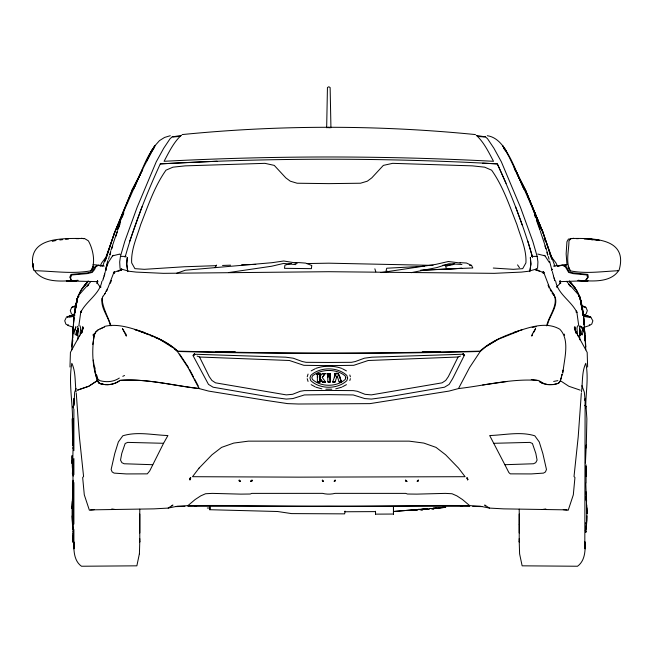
<?xml version="1.0" encoding="UTF-8"?>
<svg xmlns="http://www.w3.org/2000/svg" width="653" height="653" viewBox="0 0 653 653"><rect width="100%" height="100%" fill="white"/><g stroke="black" fill="none" stroke-linecap="round" stroke-linejoin="round"><path stroke-width="0.98" d="M72.924 472.739L73.144 493.733L73.193 492.852M73.046 487.644L73.046 480.257M73.046 474.592L73.046 459.892M74.181 542.276L73.046 542.276L73.046 538.676L73.054 541.459L73.56 539.884M73.046 418.54L73.046 445.836M73.046 540.594L73.046 542.276M73.046 540.847L73.046 532.848M73.887 482.559L73.887 524.081M73.887 474.674L73.887 458.569M73.887 405.244L73.887 400.289M73.887 547.247L73.887 529.534M73.887 405.513L74.679 392.2L76.058 388.462M139.775 509.193L139.775 541.9L139.775 538.619M139.775 532.979L139.775 514.058M209.768 509.715L209.768 505.7L209.776 509.715L277.541 511.503L291.581 513.601L344.686 513.862M519.225 509.193L519.225 541.9L519.225 538.619M519.225 541.737L519.6 553.858L522.139 565.825L577.538 566.241C584.247 561.384 585.308 552.601 585.112 544.871M585.121 542.023L585.121 547.247M586.076 472.739L586.076 466.422M587.635 367.027L587.178 352.391L576.109 332.197L574.338 327.708L575.881 333.014M72.173 456.52L72.801 469.923M73.054 528.048L73.054 532.342M73.046 448.513L73.226 445.705M73.887 548.3C74.164 554.936 75.699 562.184 81.47 566.241L136.861 565.825L139.407 553.679M551.867 269.64L551.875 268.856L551.614 270.293L551.867 269.64L552.193 269.95M585.121 548.3L585.121 548.806L584.827 541.966L585.121 548.463M73.144 482.257L73.144 485.457L73.193 483.212C72.516 498.549 71.275 513.976 72.883 529.289M72.189 455.631L72.157 463.516L72.132 460.504M73.054 541.459L73.046 533.044M585.953 531.093L585.782 531.787M92.808 344.449L94.212 335.103L92.995 335.275L93.363 334.083L94.212 335.103C91.649 350.775 92.057 368.88 98.987 383.229C105.966 385.841 114.104 384.968 120.079 380.389C146.533 378.43 172.89 385.637 199.116 388.568L208.617 391.09L267.15 400.558L287.655 403.619L298.356 404.011L369.949 403.627L448.986 391.09L458.488 388.568C484.714 385.629 511.07 378.43 537.525 380.389L531.297 379.524M586.876 515.935L586.263 527.085M325.61 382.021L322.59 382.013L320.223 378.952L319.913 373.802L316.876 374.283L316.852 373.761L319.962 373.745L319.766 382.111L320.052 378.495L322.745 381.923L325.61 382.021L322.264 377.532L325.08 373.638L322.264 377.532M585.806 349.877L583.684 317.546L584.149 324.974C583.398 309.612 581.594 292.609 569.612 281.549M326.663 127.768L327.447 87.551L328.786 86.759L330.132 87.551L330.94 127.768M328.084 377.189L328.035 374.006L327.177 374.071L327.186 373.614L330.14 373.581L330.287 381.948L327.83 381.972L327.708 374.096L330.14 373.581L327.186 373.614L327.708 374.096L327.765 377.222M139.407 553.858L139.775 541.737M72.157 508.687L73.144 484.306M322.353 480.837L322.394 479.963L323.431 481.571L322.353 480.837L323.243 480.886M78.091 328.704L77.462 335.234L78.123 328.32L77.519 326.28M76.776 333.014L76.646 334.899L76.776 333.014L76.099 334.36L77.683 333.577L78.042 330.01L76.785 331.806L77.013 330.402L78.025 330.287L78.123 328.32M586.076 447.958L586.206 445.028L586.092 446.897M74.099 543.827L73.887 548.806L73.887 542.023M586.304 445.338L586.876 418.802L586.108 407.627M537.55 268.465L537.925 261.943L537.15 256.4L532.815 241.39L520.465 207.287L501.341 161.781L493.88 148.19L487.538 138.738L485.31 136.779L477.531 136.453L476.266 135.4L484.208 136.706M585.749 406.623C585.806 392.29 588.794 377.328 585.79 363.272C581.594 372.137 582.868 382.585 581.431 392.102M72.989 333.397L73.34 327.496M72.377 473.768L72.801 466.854M77.731 339.821L78.05 334.85M335.732 374.006L334.793 373.549L334.769 373.998C339.372 369.827 341.87 383.629 338.164 373.598L334.793 373.549L334.769 373.998L335.732 374.006L332.63 381.923L335.201 381.899L337.062 375.614L339.087 381.85L341.527 381.817L339.633 377.124L341.527 381.817L339.087 381.85L341.372 381.695M581.325 393.326L578.207 436.849L574.02 476.543L574.942 477.506L573.31 494.852L568.224 510.213L563.286 509.658M72.703 500.296L72.826 498.435M72.654 341.772L72.785 339.797M73.185 333.846L73.454 329.879M74.458 315.015L77.299 299.588M73.226 522.237L73.054 529.012M73.136 328.369L73.928 317.554L73.454 324.974C74.205 309.612 76.009 292.609 87.992 281.549M71.748 346.882L73.226 327.733L71.797 349.877M73.381 329.381L73.063 333.356L73.495 328.426M72.801 335.789L72.483 338.744L72.834 337.568M586.125 529.289L586.876 520.531L586.721 504.924M583.039 314.893L590.745 317.162L592.883 320.794L591.757 324.068L588.875 325.749L584.378 327.186M76.719 333.283L77.038 330.247L76.719 333.283L77.691 333.838L77.005 335.511M344.833 513.185L345.045 511.087L344.906 511.764L375.499 511.609L375.532 514.14L393.49 514.042L393.481 510.556M463.075 353.738L464.218 355.567L464.658 355.436L463.075 353.738L464.218 355.567L452.668 378.585L449.117 384.405L444.505 387.205L390.633 396.485L371.328 399.089L364.766 398.575L353.216 394.934L328.802 394.632L304.388 394.934L292.838 398.575L286.275 399.089L266.971 396.485L213.107 387.205L208.487 384.405L192.945 355.436L194.529 353.738L193.386 355.567L194.578 354.236L285.728 357.183L293.213 358.195L302.339 361.55L306.077 362.317L328.802 362.456L351.526 362.317L355.265 361.55L364.39 358.195L371.875 357.183L463.026 354.236L464.218 355.567L462.757 354.391M585.782 407.954L585.953 406.076L586.19 406.419M239.104 480.804L239.202 479.931L240.443 481.547L239.104 480.804L240.271 480.877M80.164 333.854L80.645 328.247L80.074 325.823M133.555 189.256L141.097 172.123L123.001 213.115L118.389 225.579L117.679 225.473L114.748 232.476L102.668 266.269M554.397 295.197L549.581 287.679L543.957 272.978L535.762 269.216L528.448 271.273L521.478 272.089L494.231 273.338L328.802 271.705L163.372 273.338L136.126 272.089L129.163 271.273L121.842 269.216L114.659 272.146L114.544 273.068L113.655 272.978L108.023 287.679L105.68 291.801M579.513 328.704L580.142 335.234L579.758 326.835L580.068 325.888L580.272 327.055L580.084 326.28L581.741 326.9L583.047 331.153L582.345 334.924M529.983 270.693L530.889 264.016L530.35 257.462L530.881 264.016L529.836 271.64M78.833 325.978L80.735 312.354C86.188 301.033 99.68 294.217 101.901 281.312M173.396 136.706L181.338 135.4L180.073 136.453L172.294 136.779L170.066 138.738L163.732 148.207L156.263 161.781L137.138 207.287L124.788 241.39L120.454 256.4L119.679 261.943L120.054 268.473M562.576 372.145L562.878 370.129M562.486 372.308L562.772 370.422M562.902 373.051C563.947 359.648 570.404 340.164 559.801 329.21C545.353 320.835 528.138 327.904 513.625 332.483M117.605 225.914L118.462 224.967M189.966 479.865L190.268 477.906L190.839 477.743L189.966 479.865L189.517 479.408L190.268 477.906M102.031 298.348C102.554 307.955 108.096 316.713 110.953 325.831M560.013 282.569L560.274 280.945M619.044 270.35C628.619 237.594 592.597 238.263 571.114 238.484L568.967 240.794C568.951 250.474 565.425 262.269 570.281 270.832C586.043 274.056 602.588 271.379 618.595 270.709C610.139 283.116 591.659 281.141 578.378 280.341M81.829 332.516L82.792 326.696L81.56 332.989M74.377 313.93L77.283 298.372L75.813 305.93M74.393 313.889L75.748 306.061M405.423 480.828L405.578 479.963L407.064 481.579L405.423 480.828L406.688 480.918M585.415 463.124L586.19 446.383M557.523 286.422L557.409 287.034L556.544 287.051L560.625 282.888L559.882 283.386M77.846 296.78L74.499 313.636L77.846 296.78L78.719 296.65L78.474 295.507L91.053 281.353M72.818 459.532L73.046 447.468M566.551 281.345L579.129 295.507L578.885 296.65L579.758 296.78L583.105 313.636L579.758 296.78M334.589 377.197L335.348 374.087L334.222 377.222M105.729 268.856L105.99 270.293L105.729 268.856L107.769 260.629M561.115 377.973L560.641 379.809L562.176 374.104M105.868 269.575L107.321 263.918M417.332 480.877L417.161 481.547L418.5 480.804L418.402 479.931L417.332 480.877L418.5 480.804M561.376 376.993L562.102 374.185M96.889 283.5L97.64 280.651M334.36 480.886L334.173 481.571L335.25 480.837L335.209 479.963L334.36 480.886L335.25 480.837M108.545 259.241L109.296 256.458M109.794 254.605L110.798 250.891M109.892 255.347L110.675 252.523M536.17 269.901L536.513 268.709L535.893 270.211M102.66 280.741L103.468 277.958M104.007 276.097L105.362 271.444M125.082 257.233C134.126 225.195 146.419 194.129 160.279 163.887C272.53 157.642 385.09 157.675 497.341 163.87C511.177 194.129 523.477 225.195 532.53 257.233L527.861 241.128M81.723 333.022L83.266 327.716L81.494 332.197L70.426 352.391L69.977 367.027M349.828 380.511L350.383 378.667M307.22 376.83L308.053 374.079M74.556 331.153L75.862 326.9L74.556 331.153L75.258 334.924M120.062 254.482L119.842 254.05L112.594 255.845L108.422 262.269L105.419 269.95L105.737 269.64M103.321 278.766L104.807 274.056M111.777 248.76L112.691 245.961M115.744 236.606L117.279 231.929M105.304 260.767L114.602 232.492M105.019 261.257L114.34 233.154L132.257 189.999M111.043 249.968L117.262 231.252M118.862 227.252L119.834 224.452M117.507 229.236L123.703 211.441M129.743 241.145L142.125 206.511M117.573 230.313L120.544 222.004M122.201 217.384L123.858 212.764M320.052 378.495L319.856 379.009L322.59 382.013L325.039 381.932M546.651 325.831C548.708 316.37 557.393 306.575 554.789 296.821M34.405 270.366L34.715 270.709C53.301 271.101 72.328 274.195 90.677 270.832C96.301 263.518 92.775 248.23 88.326 240.794L84.441 238.484C62.435 238.418 25.198 236.394 33.687 269.991L32.911 263.502L33.687 269.991M547.402 325.17C549.418 314.975 561.858 302.217 552.152 292.846M110.333 283.271L111.459 280.464M114.332 233.227L132.347 189.525L140.803 173.233M138.003 179.077C142.876 168.376 146.615 156.671 154.173 147.488M81.209 310.893L80.654 312.199L81.609 311.889L80.735 312.354M134.249 187.566L141.921 170.409L154.9 145.782L159.471 140.632L164.548 137.448L170.302 135.71M121.45 270.064L121.842 269.216M78.825 296.413L77.878 296.707L80.874 290.438L88.179 281.182M74.671 305.996L71.74 307.4L70.287 310.542L71.414 313.815L73.275 315.121M66.19 317.652L64.729 320.794L65.855 324.068L68.728 325.749L73.234 327.186M77.878 296.707L78.482 295.434M100.187 266.024L101.697 262.89L105.876 257.339M163.56 443.289L167.919 435.527C153.022 435.086 137.318 431.306 122.805 435.804L118.364 441.926L114.765 453.517L111.141 469.458L112.145 471.939L114.095 473.107L126.331 473.931L147.292 473.858L149.717 470.911L163.56 443.289L127.702 442.391L125.18 443.469L121.776 453.411L120.519 460.104L121.866 462.667L124.135 463.761L152.753 464.707M460.487 356.073L458.071 357.011L448.342 376.642L445.721 380.43L442.089 382.838L371.337 394.885L364.994 394.306L357.33 391.278L353.322 390.625L328.802 390.437L304.282 390.625L300.274 391.278L292.609 394.306L286.267 394.885L215.514 382.838L211.882 380.43L209.262 376.642L199.532 357.011L197.116 356.073M151.496 150.77L146.394 161.479L151.969 150.712L149.145 155.471L154.9 145.782L151.496 150.77L154.9 145.782M142.672 169.445L131.963 190.554L140.713 173.282M141.628 171.461L142.55 169.641M102.888 296.282C98.791 305.808 108.259 315.872 110.21 325.178M141.75 171.421L142.689 169.609M532.603 334.434L531.738 336.091L532.244 334.156L535.623 328.647L533.468 332.777M152.9 149.97L154.23 147.423M458.488 388.568L469.589 367.508L480.224 351.477L486.248 346.392L497.749 339.47L518.458 331.234M215.115 267.673L216.567 265.069M250.915 480.918L250.54 481.579L252.18 480.828L252.025 479.963L250.915 480.918L252.18 480.828M106.431 256.637L107.582 254.662M106.455 291.32L107.451 289.638M194.529 353.738L193.386 355.567L194.847 354.391M79.446 335.985L79.919 335.275M577.53 325.823L576.958 328.247L577.44 333.854M104.423 294.217L105.451 292.846M103.207 296.054L105.5 293.001M90.677 270.832C92.44 270.203 94.661 262.041 92.465 268.946M88.204 281.116L82.221 288.585L87.951 281.623M87.478 285.973L88.735 284.447L87.494 285.924M322.215 373.687L325.08 373.638L322.215 373.687L320.084 376.267L319.962 373.745C319.064 373.32 315.179 374.104 317.701 374.177L317.366 377.222M467.638 479.865L468.087 479.408L466.764 477.743L467.638 479.865L467.336 477.906M67.879 325.235L68.336 324.778M584.329 315.121L586.19 313.815L587.316 310.542L585.863 307.4L583.749 306.445L583.219 306.959L581.423 306.559M584.459 281.051L588.345 277.313L587.839 274.431L573.497 272.938L569.057 271.844L566.429 266.848L563.27 265.069L557.466 266.187M171.91 505.969L172.923 505.03L168.172 508.083L153.986 508.867L90.628 509.871M98.301 329.724L95.681 332.099L94.563 334.352L95.681 332.108L98.317 329.716M113.655 272.978L114.659 272.146M168.172 508.083L177.543 506.189L187.909 505.642L195.1 499.561L200.732 495.872L205.573 493.741L212.225 493.382L240.769 494.125L250.164 494.019L251.813 493.39L322.558 493.358C326.418 494.386 331.185 494.386 335.046 493.358L405.791 493.39L407.439 494.019L416.834 494.125L445.379 493.382L452.031 493.741L456.871 495.872L462.504 499.561L469.695 505.642L480.061 506.189L489.432 508.083L503.618 508.867L566.975 509.871M74.466 314.624L74.76 315.415L74.54 314.575L67.545 316.917M568.722 268.946L568.216 266.375L570.281 270.832M104.235 266.073L98.456 265.159L95.722 267.012L94.579 269.55L92.212 272.407L87.273 273.623L71.846 274.954L70.655 277.362L70.785 280.251L72.622 281.059L97.991 281.655L97.428 281.386M486.248 346.4L497.749 339.47M589.292 316.705L588.443 317.211L583.815 316.33M112.594 255.845L113.606 255.274M342.499 386.78L346.449 384.658M311.163 370.888L315.105 368.798M122.788 376.332L124.519 375.475M560.176 281.378L559.613 281.655L578.076 281.027M119.328 378.063C113.524 381.981 106.341 382.454 99.729 380.617L97.656 378.74L96.766 375.255M71.74 307.4L73.854 306.445L74.385 306.959L76.181 306.559M99.15 329.341L104.227 327.063M100.015 328.957L104.243 327.063M117.956 271.436L120.568 270.293M72.809 306.91L73.854 306.445M438.563 508.548L433.012 508.205L445.673 507.161L438.604 508.548L435.665 507.985L433.274 508.989L430.351 508.434L427.886 509.438L424.744 508.899L393.449 511.511L393.49 514.042L393.449 507.152L393.49 512.948M435.673 507.985L433.208 508.997L430.343 508.434L427.952 509.438L424.736 508.891L422.001 509.928L418.679 509.397L415.757 510.442L405.497 510.507L415.814 510.45L418.679 509.405L422.067 509.928L424.736 508.891L427.691 508.654L421.814 509.144M66.859 317.162L70.679 315.75L68.794 316.24M176.547 273.338L185.305 270.22L271.868 262.71L283.745 260.996L297.091 263.167M78.148 280.333C64.043 280.912 44.788 283.843 35.099 271.395M77.585 280.341L75.944 280.896L66.312 280.912L76.303 280.912M73.805 306.649L76.385 305.784M522.351 329.651C507.34 334.663 491.84 340.352 479.955 351.134C379.222 353.583 278.382 353.583 177.649 351.134C165.87 340.131 150.304 334.622 135.261 329.651M67.643 316.901L74.564 314.893M73.226 531.787L73.046 531.093M335.707 388.87L341.707 387.196M315.897 368.374C324.19 365.476 333.405 365.484 341.707 368.374M291.36 263.42L284.928 265.126L284.488 268.326L311.408 268.652L311.767 265.493L305.62 263.102L298.617 262.579L294.985 262.996M566.167 264.914L564.543 265.314L567.4 264.636L563.27 265.069M460.977 506.197L462.912 505.732M52.256 241.349L56.027 240.475M571.702 238.688L573.612 238.255M69.161 317.211L73.789 316.33M104.39 326.467C117.818 323.072 131.767 328.328 144.476 332.483M532.195 327.504L536.162 326.688M411.08 272.685L436.751 267.591L448.913 263.73L461.94 264.489M557.638 266.098L562.429 265.159L565.474 267.012L568.649 272.407L573.048 273.631L586.892 274.946L587.496 277.362L586.451 280.251L584.035 281.051L578.011 280.333M553.654 381.442L557.874 380.617M454.684 263.649L445.542 266.457L446.766 269.012L472.805 267.967L471.556 265.379L466.454 263.028L460.006 262.653M328.802 127.327L327.226 127.604L330.377 127.604L328.802 127.645M487.301 135.71C495.929 136.975 501.83 143.733 506.124 150.753C517.951 175.11 529.42 199.687 539.141 224.967L539.215 225.579L539.925 225.465L542.855 232.476L554.936 266.277M542.153 509.536L545.835 508.948M381.034 272.587L436.041 264.334L448.358 261.502L460.373 263.028M327.177 374.071L330.051 373.638L330.206 377.23L330.051 373.638L327.226 373.679M228.452 272.587L271.746 266.212L283.59 263.428L295.94 264.62M482.698 384.976L506.695 381.556M59.839 239.994L62.704 239.627M94.318 509.658L89.379 510.213L84.294 494.852L82.662 477.506L83.584 476.543L79.397 436.849L76.279 393.326M334.826 373.957L338.164 373.598L339.748 377.156M182.138 134.575C279.606 124.862 377.997 124.862 475.466 134.575M553.377 266.073L562.429 265.159M543.957 272.978L543.067 273.068L542.945 272.146M336.785 376.903L337.291 376.854M331.765 389.204L325.839 389.204M438.334 507.773L445.664 507.161M415.561 509.666L393.449 511.503L393.49 514.042M570.755 238.908L568.428 239.071L566.943 241.732L566.143 253.878L566.975 264.718M65.561 239.267L68.426 239.088M335.071 381.776L332.63 381.923L335.201 381.899M187.909 505.642C234.827 504.965 281.843 506.516 328.802 506.173C375.761 506.516 422.777 504.965 469.695 505.642M424.393 266.228L386.723 268.22L386.094 270.758L388.241 271.762M442.726 265.265L452.913 264.726M421.356 270.358L461.818 268.301L420.491 270.244M160.279 163.887L217.074 161.242M172.294 136.779L180.073 136.453C173.045 143.464 168.719 152.647 164.083 161.299C273.795 155.553 383.809 155.545 493.521 161.299C488.885 152.647 484.559 143.464 477.531 136.453L485.31 136.779M469.556 265.461L471.556 265.379M494.052 443.289L529.901 442.391L532.424 443.469L535.827 453.411L537.084 460.104L535.738 462.667L533.468 463.761L504.851 464.707L489.685 435.527C504.581 435.086 520.286 431.306 534.799 435.804L539.239 441.926L542.839 453.517L546.463 469.458L545.459 471.939L543.508 473.107L531.281 473.931L510.311 473.858L508.883 472.592L504.851 464.707M216.494 265.657L184.326 266.759L144.313 269.33L134.902 268.652L131.686 262.906C130.91 249.658 136.926 237.063 140.681 224.616C148.019 206.013 154.328 186.644 165.976 170.18L172.931 167.176L185.207 165.862L264.963 163.34L274.252 165.389L285.826 177.877L290.267 181.175L297.099 183.224L328.802 183.632L360.505 183.224L367.345 181.175L371.777 177.877L383.352 165.389L392.641 163.34L472.397 165.862L484.673 167.176L491.627 170.18C503.283 186.644 509.585 206.013 516.923 224.616C520.678 237.063 526.693 249.658 525.918 262.906L522.702 268.652L513.299 269.33L493.284 268.048M222.526 265.445L230.566 265.175M241.626 264.791L255.747 264.4M458.071 357.011L368.194 360.497L353.763 365.313L328.802 365.664L303.841 365.313L289.41 360.497L199.532 357.011M175.82 506.606L184.913 506.393M187.942 506.32L469.662 506.32M576.452 238.663L578.452 238.631M306.477 263.559L328.802 263.183L433.07 265.379M322.664 373.736L324.925 373.704M316.909 373.826L319.913 373.802M120.454 256.4L126.111 256.384M422.32 351.738L440.62 351.673M578.076 280.904L588.075 280.912L579.195 280.888M66.9 316.534L68.687 316.525M177.387 351.469C278.292 354.146 379.311 354.155 480.224 351.469M207.328 508.018L210.331 508.018M215.972 351.673L235.284 351.738M531.493 256.384L537.15 256.4M76.058 238.623L78.776 238.671M472.69 506.393L481.783 506.606M482.649 163.177L497.325 163.887L506.059 183.313M584.28 239.006L588.173 239.267M549.181 262.269L545.01 255.845L537.762 254.05M93.11 264.636L97.648 265.069L94.881 266.848L91.91 271.844L87.004 272.938L70.948 274.431L69.765 277.313L72.026 281.051M591.128 239.667L593.095 239.937M199.622 388.568C173.225 385.596 146.713 378.373 120.079 380.389C114.104 384.968 105.966 385.833 98.987 383.229L97.191 380.732L95.322 373.377L93.248 360.048M111.769 508.948L115.45 509.536M81.429 238.255L83.927 238.745M542.823 383.433L547.638 384.601L553.72 384.56L558.617 383.229L560.413 380.732L558.609 383.229C552.348 385.45 544.863 385.352 539.288 381.409L542.823 383.433L539.288 381.409M194.692 505.732L196.626 506.197M99.493 383.229L103.403 384.291M315.897 387.196L321.896 388.861M578.778 296.413L579.725 296.707L583.145 315.015M589.961 316.901L583.072 314.599L582.843 315.415L583.137 314.624M581.219 305.784L583.798 306.649M134.918 329.651C150.198 334.663 165.87 340.409 177.885 351.477M141.032 331.871L143.872 332.826M580.174 390.127L568.845 386.274L560.405 380.732M98.456 265.159L101.337 266.138M144.811 333.144L148.574 334.728M150.451 335.52L153.275 336.703M155.153 337.495L158.916 339.078M539.215 225.579L539.998 225.914L539.141 224.967M537.035 270.285L539.647 271.436M583.749 306.445L585.863 307.4M578.778 325.961L576.877 312.354L575.97 311.93L576.95 312.199L576.395 310.893M617.877 270.366L618.595 270.709M582.933 305.996L584.794 306.91M342.499 368.79L346.449 370.888M311.163 384.658L315.105 386.772M543.998 255.274L545.01 255.845M538.325 380.332L543.72 383.466M159.854 339.47L172.857 347.665M489.432 508.083L484.681 505.03L485.693 505.969M100.08 286.422L101.06 287.051L100.195 287.034L97.86 283.867M96.979 282.888L97.721 283.386M174.367 348.939L177.379 351.477L188.015 367.508L199.116 388.568L198.488 387.368M589.267 324.778L589.724 325.235M503.43 147.488C513.103 159.756 517.282 175.355 524.049 189.248L516.507 172.123L519.6 179.077M570.73 286.675L568.869 284.422L570.126 285.973M569.653 281.623L575.383 288.585L569.4 281.116M551.728 257.339L555.907 262.89L557.417 266.024M569.424 281.182L576.73 290.438L579.725 296.707L579.121 295.434M580.599 335.511L579.562 330.01L580.819 331.806L580.59 330.402L579.578 330.287L579.48 328.32M552.111 293.001L554.397 296.054M97.697 380.732L99.044 382.609M506.124 150.753L502.704 145.782L508.458 155.471M517.543 264.873L519.445 267.657M577.685 335.275L578.158 335.985M179.559 354.008L188.513 367.508M550.153 289.638L551.148 291.32M543.263 233.227L525.641 190.554L514.033 167.65M550.022 254.662L551.173 256.637M189.443 369.263L193.606 377.165M194.529 378.92L198.234 385.939M503.373 147.423L504.704 149.97M514.915 169.609L515.862 171.421M516.801 173.233L525.257 189.525L543.01 232.492L551.695 258.882M515.054 169.641L525.641 190.554M535.762 269.216L536.154 270.064M585.553 522.767L586.19 524.188L585.953 532.342L585.268 530.628M576.877 312.354C571.424 301.033 557.931 294.217 555.703 281.312M73.422 492.533L73.144 488.656M543.01 232.492L525.347 189.99L543.263 233.154L551.94 259.323M121.711 270.211L121.099 268.709L121.434 269.909M548.03 285.149L549.165 287.957M73.446 408.084L73.054 406.076L73.226 407.954M581.913 385.662L584.329 392.2L585.121 400.567M515.478 206.511L522.155 224.926M534.407 214.608L535.403 217.384M536.399 220.151L540.031 230.313M533.901 211.441L540.096 229.236M544.161 238.174L545.108 241.022M540.341 231.252L546.561 249.968M583.047 331.153L581.741 326.9M544.912 245.961L545.826 248.76M553.393 275.941L554.879 280.643M564.241 334.083L564.608 335.275M374.855 268.807L375.801 271.828M349.828 374.993L350.383 376.822M307.22 378.667L308.053 381.442M584.77 337.568L585.121 338.736L584.729 334.94M552.242 271.444L553.597 276.097M554.136 277.958L554.944 280.741M546.928 252.523L547.72 255.347M546.806 250.891L547.81 254.605M548.308 256.458L549.059 259.241M559.956 280.651L560.723 283.5M95.926 374.104L96.938 377.891M549.557 261.094L551.736 269.575M580.827 333.014L580.958 334.899M583.227 313.93L580.321 298.372L581.79 305.93M576.044 332.989L574.811 326.696L575.775 332.516M581.717 305.873L580.321 298.372L581.529 304.959M581.864 306.061L583.211 313.889M97.33 280.945L97.591 282.569M94.783 367.108L95.085 369.125M95.379 371.141L95.673 373.157M317.725 377.197L317.35 374.283L317.399 382.176L319.913 382.201L319.75 378.52M76.172 392.102C74.744 382.585 76.009 372.145 71.822 363.272C68.573 381.262 72.377 400.191 72.548 418.442M73.193 476.119L72.295 466.854L72.157 455.427M584.109 328.426L584.443 332.385M72.736 527.085L72.132 515.935M584.459 332.369L584.076 327.349M586.084 497.488L586.304 500.296L586.059 496.574M585.855 346.882L584.264 326.99L584.851 333.928M584.084 328.892L584.353 332.859M584.753 338.801L584.884 340.784M584.745 335.699L584.851 337.332L584.737 335.364M579.57 334.842L579.88 339.813M584.264 327.496L584.557 332.418M586.092 491.88L586.598 501.153M586.059 497.39L586.206 500.133L586.059 497.317M585.814 483.212L586.851 513.691M73.887 399.073L74.099 403.709M72.703 445.338L72.132 418.802M74.099 403.399L73.887 398.73L73.887 399.244M375.508 511.258L375.54 512.948L375.532 511.911M586.712 507.805L586.818 513.511L586.721 507.74M375.491 511.601L375.532 514.131M73.046 536.089L73.054 537.909M586.076 476.584L586.076 464.871M585.121 400.289L585.121 398.73L584.819 542.276M73.046 524.685L73.046 481.792M72.181 460.079L72.189 463.377M586.076 472.862L586.076 482.845M584.819 405.26L584.819 405.733M519.225 514.058L519.225 524.514M519.225 524.637L519.225 532.979M73.887 409.056L73.887 450.66M72.295 506.777L72.263 508.695L72.41 501.153L72.295 506.777M543.214 271.664L543.125 272.97L544.235 272.489L543.214 271.664M127.262 257.462L126.715 264.016L127.751 271.64L126.723 264.016L127.278 257.462M77.283 298.372L75.895 305.873L77.283 298.372M347.657 377.989L346.874 380.585C337.65 389.482 319.954 389.482 310.73 380.585L309.946 377.989L310.787 375.418C320.092 366.7 337.511 366.684 346.808 375.418L347.657 377.989M345.764 377.679L345.241 379.401C336.801 387.196 320.819 387.237 312.403 379.401L311.873 377.679L312.452 375.94C321.26 368.708 336.466 368.561 345.192 375.94L345.764 377.679M199.034 468.144L192.513 476.698L298.633 477.147L465.091 476.698L458.569 468.144L445.624 454.782L436.016 447.378L423.854 443.085L409.162 441.142L248.442 441.142L233.75 443.085L221.587 447.378L211.98 454.782L199.034 468.144M114.389 271.681L113.369 272.489L114.479 272.97L114.389 271.681M97.199 380.732L88.759 386.274L77.454 390.135L88.743 386.274L97.191 380.732M580.917 333.226L579.921 333.577L581.505 334.36L580.917 333.226M328.157 381.874L330.287 381.948L330.116 377.189L330.198 381.85L328.157 381.874M317.758 382.087L319.766 382.111L317.758 382.087M590.108 239.071L588.296 238.835L599.43 240.377L590.108 239.071M590.745 317.162L586.925 315.75L590.745 317.162M580.599 330.263L580.884 333.283L580.599 330.263M125.858 334.156L122.478 328.647L126.364 336.091L125.858 334.156"/></g></svg>
